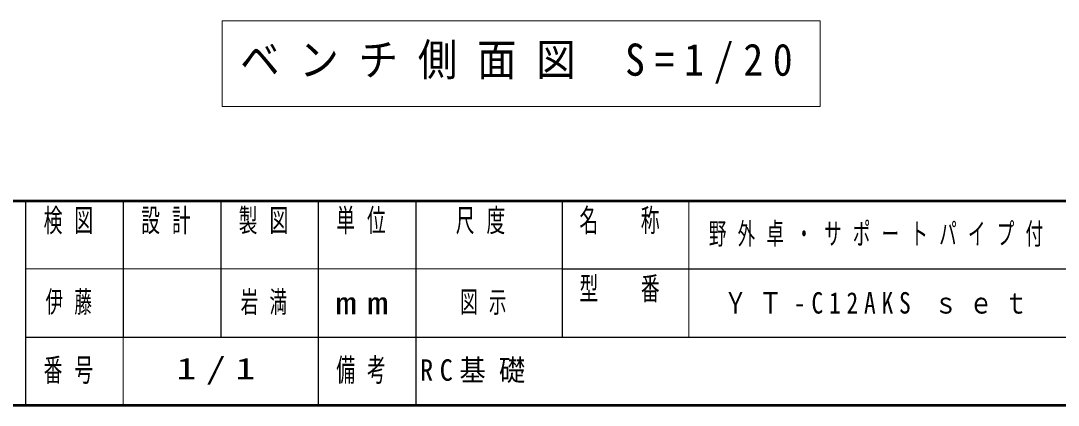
# Model space of a CAD drawing. Units: millimetres on the paper, with parts at other scales. Extents: x -365 to 0, y -26 to 257.
# Drawn here: x -238 to -131.6, y 0 to 39.5 of the extents above; entities that cross this region are included whole.
import ezdxf

# ---------------------------------------------------------------- set-up
doc = ezdxf.new("R2010")
doc.units = ezdxf.units.MM
doc.layers.add('LY_1', color=7, linetype='Continuous', lineweight=25)
doc.layers.add('LY_3', color=7, linetype='Continuous', lineweight=13)
doc.styles.add('ＭＳ ゴシック', font='')
doc.styles.get('ＭＳ ゴシック').set_extended_font_data('MS Gothic')

msp = doc.modelspace()

# ---------------------------------------------------------------- linework, layer by layer
at = {"layer": 'LY_1', "lineweight": 13}
for p, q in [((-217.338, 39.488), (-217.338, 30.688)), ((-156.038, 39.488), (-217.338, 39.488)), ((-156.038, 30.688), (-156.038, 39.488)), ((-217.338, 30.688), (-156.038, 30.688))]:
    msp.add_line(p, q, dxfattribs=at)
at = {"layer": 'LY_3', "lineweight": 50}
for p, q in [((-365, 21), (0, 21)), ((-365, 0), (0, 0))]:
    msp.add_line(p, q, dxfattribs=at)
at = {"layer": 'LY_3', "lineweight": 25}
for p, q in [((-237.5, 21), (-237.5, 0)), ((-227.5, 21), (-227.5, 7)), ((-217.5, 21), (-217.5, 7)), ((-207.5, 21), (-207.5, 0)), ((-197.5, 21), (-197.5, 7)), ((-182.5, 21), (-182.5, 7)), ((-182.5, 14), (-70, 14)), ((-237.5, 7), (0, 7)), ((-197.5, 7), (-197.5, 0))]:
    msp.add_line(p, q, dxfattribs=at)
at = {"layer": 'LY_3'}
for p, q in [((-169.5, 21), (-169.5, 7)), ((-237.5, 14), (-182.5, 14)), ((-227.5, 7), (-227.5, 0))]:
    msp.add_line(p, q, dxfattribs=at)

# ---------------------------------------------------------------- texts
at = {"layer": 'LY_1', "attachment_point": 5, "style": 'ＭＳ ゴシック'}
for s, insert, char_height in [('\\T1.5;\\W0.9;ベンチ側面図\\~S=1/20', (-186.688, 35.088), 3.299), ('\\T1.64;\\W0.6;野外卓・サポートパイプ付', (-149.75, 17.5), 2.199), ('\\T1.64;\\W0.6;伊藤', (-232.5, 10.5), 2.199), ('\\T1.64;\\W0.6;岩満', (-212.5, 10.5), 2.199), ('\\T1.64;\\W0.6;図示', (-190, 10.5), 2.199), ('\\T1.5;\\W0.8;ＹＴ-C12AKS\\~ｓｅｔ', (-149.75, 10.5), 2.199), ('\\T1.5;\\W1.35;1/1', (-217.5, 3.5), 2.199), ('\\T1.5;\\W0.9;RC基礎', (-191, 3.5), 2.199)]:
    msp.add_mtext(s, dxfattribs=dict(at, insert=insert, char_height=char_height))
at = {"layer": 'LY_3', "char_height": 2.346, "style": 'ＭＳ ゴシック'}
for s, insert, attachment_point in [('\\T1.64;\\W0.6;検図', (-232.5, 20.167), 2), ('\\T1.64;\\W0.6;設計', (-222.5, 20.167), 2), ('\\T1.64;\\W0.6;製図', (-212.5, 20.167), 2), ('\\T1.64;\\W0.6;単位', (-202.5, 20.167), 2), ('\\T1.64;\\W0.6;尺度', (-190.25, 20.167), 2), ('\\T1.64;\\W0.6;名\u3000称', (-176, 20.167), 2), ('\\T1.64;\\W0.6;型\u3000番', (-176, 13.167), 2), ('\\T1.5;\\W1.35;mm', (-202.5, 10.5), 5), ('\\T1.64;\\W0.6;番号', (-232.5, 3.5), 5), ('\\T1.64;\\W0.6;備考', (-202.5, 3.5), 5)]:
    msp.add_mtext(s, dxfattribs=dict(at, insert=insert, attachment_point=attachment_point))

doc.saveas('drawing.dxf')
